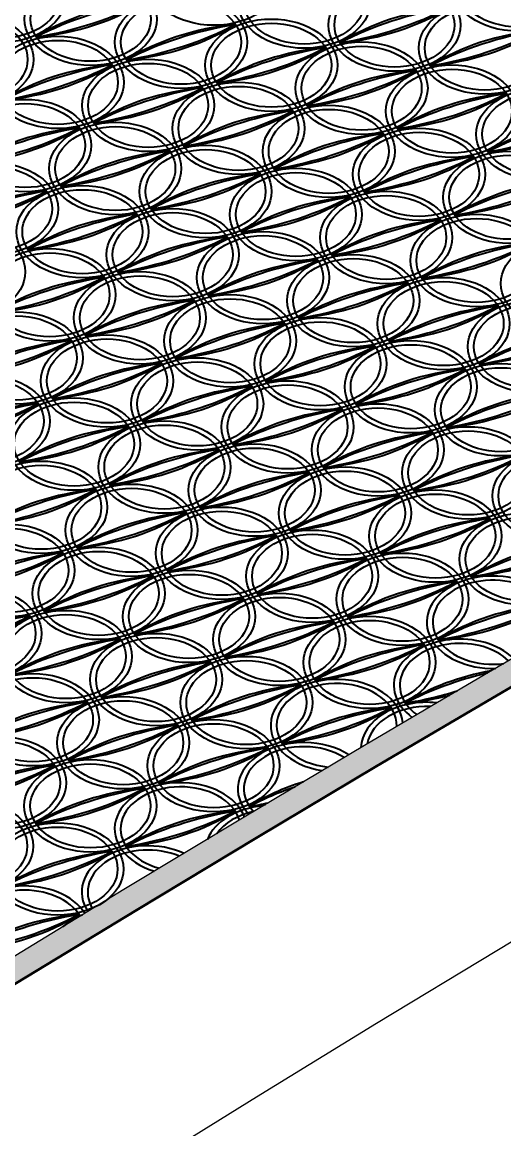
# Model space of a CAD drawing. Header units: millimetres. Extents: x 4628 to 974470, y 12613 to 383573.
# Drawn here: x 484638 to 488648, y 322150 to 331372 of the extents above; entities that cross this region are included whole.
import ezdxf

# ---------------------------------------------------------------- set-up
doc = ezdxf.new("R2010")
doc.units = ezdxf.units.MM
doc.linetypes.add('CENTER', pattern=[2, 1.25, -0.25, 0.25, -0.25])
for name, color, linetype, lineweight in [('标注', 3, 'Continuous', 18), ('桥 中心线', 5, 'CENTER', 15), ('桥 构造粗实', 1, 'Continuous', 30)]:
    doc.layers.add(name, color=color, linetype=linetype, lineweight=lineweight)
doc.styles.add('仿宋字', font='', dxfattribs={"width": 0.7})
doc.styles.get('仿宋字').set_extended_font_data('仿宋_GB2312')
doc.dimstyles.new('750', dxfattribs={"dimscale": 0, "dimtxt": 2.5, "dimasz": 1, "dimexe": 1, "dimexo": 1, "dimgap": 0, "dimtad": 0, "dimdec": 0, "dimlfac": 0.1, "dimrnd": 0.1, "dimzin": 12, "dimdsep": 46, "dimtxsty": '仿宋字', "dimblk": 'OBLIQUE', "dimcen": -1, "dimclrd": 256, "dimclre": 256, "dimclrt": 256, "dimadec": 4, "dimazin": 0, "dimtp": 2, "dimtm": 3, "dimtfac": 0.5, "dimtdec": 0, "dimtmove": 2, "dimatfit": 3, "dimldrblk": 'OBLIQUE', "dimfxl": 3, "dimfxlon": 1, "dimtvp": 0.7, "dimtolj": 1, "dimtzin": 12, "dimarcsym": 0})

# ---------------------------------------------------------------- blocks, each defined once
blk = doc.blocks.new('332323')
at = {"color": 8}
for centre, major_axis, start_param, end_param in [((5294.1, 10644.7), (-550, 0), 3.141593, 9.424778), ((7823, 10596.3), (-550, 0), 3.141593, 9.424778), ((3517, 10501.5), (-550, 0), 3.141593, 9.424778), ((7823, 10596.3), (-500, 0), 3.141593, 9.424778), ((4268.7, 10310), (-550, 0), 3.141593, 9.424778), ((4268.7, 10310), (-500, 0), 3.141593, 9.424778), ((4953.9, 9281.4), (1696.6, 0), 1.707987, 2.30627), ((5306.2, 8752.6), (-2505.2, 0), -1.335396, -0.933532), ((3583.5, 11338.6), (1696.6, 0), -1.433605, -0.835323), ((3231.3, 11867.4), (-2505.2, 0), 1.806196, 2.208061), ((7549.4, 10070.1), (-550, 0), 3.141593, 9.424778), ((3243.3, 9975.3), (-550, 0), 3.141593, 9.424778), ((7482.8, 9233.1), (-1696.6, 0), -1.433605, -0.835323), ((7835, 8704.3), (2505.2, 0), 1.806196, 2.208061), ((6112.4, 11290.2), (-1696.6, 0), 1.707987, 2.30627), ((5760.1, 11819), (-2505.2, 0), 1.806196, 2.208061), ((7549.4, 10070.1), (-500, 0), 3.141593, 9.424778), ((3243.3, 9975.3), (-500, 0), 3.141593, 9.424778), ((5705.7, 9089.9), (1696.6, 0), 1.707987, 2.30627), ((6057.9, 8561.1), (2505.2, 0), 1.806196, 2.208061), ((4335.3, 11147.1), (-1696.6, 0), 1.707987, 2.30627), ((3983, 11675.9), (2505.2, 0), -1.335396, -0.933532), ((5772.2, 9927), (-550, 0), 3.141593, 9.424778), ((5772.2, 9927), (-500, 0), 3.141593, 9.424778), ((3995.1, 9783.8), (-550, 0), 3.141593, 9.424778), ((8234.5, 9041.5), (1696.6, 0), 1.707987, 2.30627), ((8586.8, 8512.7), (2505.2, 0), 1.806196, 2.208061), ((6864.2, 11098.7), (-1696.6, 0), 1.707987, 2.30627), ((6511.9, 11627.5), (-2505.2, 0), 1.806196, 2.208061), ((3995.1, 9783.8), (-500, 0), 3.141593, 9.424778), ((6457.4, 8898.4), (1696.6, 0), 1.707987, 2.30627), ((6809.7, 8369.6), (-2505.2, 0), -1.335396, -0.933532), ((5087, 10955.5), (-1696.6, 0), 1.707987, 2.30627), ((4734.8, 11484.3), (2505.2, 0), -1.335396, -0.933532), ((4680.3, 8755.2), (1696.6, 0), 1.707987, 2.30627), ((5032.6, 8226.4), (-2505.2, 0), -1.335396, -0.933532), ((3309.9, 10812.4), (1696.6, 0), -1.433605, -0.835323), ((2957.6, 11341.2), (2505.2, 0), -1.335396, -0.933532), ((7209.2, 8706.9), (1696.6, 0), 1.707987, 2.30627), ((7561.4, 8178), (-2505.2, 0), -1.335396, -0.933532), ((5838.8, 10764), (1696.6, 0), -1.433605, -0.835323), ((5486.5, 11292.8), (-2505.2, 0), 1.806196, 2.208061), ((5432, 8563.7), (-1696.6, 0), -1.433605, -0.835323), ((5784.3, 8034.9), (-2505.2, 0), -1.335396, -0.933532), ((4061.7, 10620.8), (1696.6, 0), -1.433605, -0.835323), ((3709.4, 11149.6), (-2505.2, 0), 1.806196, 2.208061), ((7960.9, 8515.3), (-1696.6, 0), -1.433605, -0.835323), ((8313.2, 7986.5), (2505.2, 0), 1.806196, 2.208061), ((6590.5, 10572.5), (1696.6, 0), -1.433605, -0.835323), ((6238.3, 11101.3), (-2505.2, 0), 1.806196, 2.208061), ((3721.5, 9257.6), (-550, 0), 3.141593, 9.424778), ((3721.5, 9257.6), (-500, 0), 3.141593, 9.424778), ((6250.4, 9209.2), (-550, 0), 3.141593, 9.424778), ((6183.8, 8372.2), (1696.6, 0), 1.707987, 2.30627), ((6536.1, 7843.4), (2505.2, 0), 1.806196, 2.208061), ((4813.4, 10429.3), (-1696.6, 0), 1.707987, 2.30627), ((4461.2, 10958.1), (2505.2, 0), -1.335396, -0.933532), ((6250.4, 9209.2), (-500, 0), 3.141593, 9.424778), ((8712.7, 8323.8), (1696.6, 0), 1.707987, 2.30627), ((9064.9, 7795), (-2505.2, 0), -1.335396, -0.933532), ((7342.3, 10380.9), (-1696.6, 0), 1.707987, 2.30627), ((6990, 10909.7), (-2505.2, 0), 1.806196, 2.208061), ((4473.2, 9066), (-550, 0), 3.141593, 9.424778), ((4473.2, 9066), (-500, 0), 3.141593, 9.424778), ((4406.7, 8229), (1696.6, 0), 1.707987, 2.30627), ((4758.9, 7700.2), (2505.2, 0), 1.806196, 2.208061), ((3036.3, 10286.1), (-1696.6, 0), 1.707987, 2.30627), ((2684, 10814.9), (2505.2, 0), -1.335396, -0.933532), ((6935.6, 8180.6), (1696.6, 0), 1.707987, 2.30627), ((7287.8, 7651.8), (-2505.2, 0), -1.335396, -0.933532), ((5565.2, 10237.8), (-1696.6, 0), 1.707987, 2.30627), ((5212.9, 10766.6), (2505.2, 0), -1.335396, -0.933532), ((5225, 8874.5), (-550, 0), 3.141593, 9.424778), ((5225, 8874.5), (-500, 0), 3.141593, 9.424778), ((5158.4, 8037.5), (1696.6, 0), 1.707987, 2.30627), ((5510.7, 7508.7), (-2505.2, 0), -1.335396, -0.933532), ((3788.1, 10094.6), (-1696.6, 0), 1.707987, 2.30627), ((3435.8, 10623.4), (2505.2, 0), -1.335396, -0.933532), ((7687.3, 7989.1), (1696.6, 0), 1.707987, 2.30627), ((8039.6, 7460.3), (-2505.2, 0), -1.335396, -0.933532), ((6316.9, 10046.2), (-1696.6, 0), 1.707987, 2.30627), ((5964.7, 10575), (-2505.2, 0), 1.806196, 2.208061), ((5910.2, 7845.9), (-1696.6, 0), -1.433605, -0.835323), ((6262.4, 7317.1), (-2505.2, 0), -1.335396, -0.933532), ((4539.8, 9903.1), (1696.6, 0), -1.433605, -0.835323), ((4187.5, 10431.9), (-2505.2, 0), 1.806196, 2.208061), ((8439.1, 7797.6), (-1696.6, 0), -1.433605, -0.835323), ((8791.3, 7268.8), (2505.2, 0), 1.806196, 2.208061), ((7068.7, 9854.7), (-1696.6, 0), 1.707987, 2.30627), ((6716.4, 10383.5), (-2505.2, 0), 1.806196, 2.208061), ((4133.1, 7702.8), (-1696.6, 0), -1.433605, -0.835323), ((4485.3, 7174), (-2505.2, 0), -1.335396, -0.933532), ((2762.7, 9759.9), (-1696.6, 0), 1.707987, 2.30627), ((2410.4, 10288.7), (-2505.2, 0), 1.806196, 2.208061), ((4199.6, 8539.8), (-550, 0), 3.141593, 9.424778), ((4199.6, 8539.8), (-500, 0), 3.141593, 9.424778), ((6728.5, 8491.4), (-550, 0), 3.141593, 9.424778), ((6661.9, 7654.4), (-1696.6, 0), -1.433605, -0.835323), ((7014.2, 7125.6), (-2505.2, 0), -1.335396, -0.933532), ((5291.6, 9711.5), (-1696.6, 0), 1.707987, 2.30627), ((4939.3, 10240.3), (2505.2, 0), -1.335396, -0.933532), ((6728.5, 8491.4), (-500, 0), 3.141593, 9.424778), ((4884.8, 7511.2), (1696.6, 0), 1.707987, 2.30627), ((5237.1, 6982.4), (2505.2, 0), 1.806196, 2.208061), ((3514.4, 9568.4), (-1696.6, 0), 1.707987, 2.30627), ((3162.2, 10097.2), (2505.2, 0), -1.335396, -0.933532), ((4951.4, 8348.3), (-550, 0), 3.141593, 9.424778), ((4951.4, 8348.3), (-500, 0), 3.141593, 9.424778), ((3174.3, 8205.1), (-550, 0), 3.141593, 9.424778), ((7413.7, 7462.9), (1696.6, 0), 1.707987, 2.30627), ((7766, 6934.1), (-2505.2, 0), -1.335396, -0.933532), ((6043.3, 9520), (-1696.6, 0), 1.707987, 2.30627), ((5691.1, 10048.8), (2505.2, 0), -1.335396, -0.933532), ((5636.6, 7319.7), (1696.6, 0), 1.707987, 2.30627), ((5988.8, 6790.9), (-2505.2, 0), -1.335396, -0.933532), ((4266.2, 9376.8), (-1696.6, 0), 1.707987, 2.30627), ((3913.9, 9905.6), (2505.2, 0), -1.335396, -0.933532), ((5703.1, 8156.7), (-550, 0), 3.141593, 9.424778), ((8165.4, 7271.3), (1696.6, 0), 1.707987, 2.30627), ((8517.7, 6742.5), (-2505.2, 0), -1.335396, -0.933532), ((6795.1, 9328.5), (1696.6, 0), -1.433605, -0.835323), ((6442.8, 9857.3), (-2505.2, 0), 1.806196, 2.208061), ((6388.3, 7128.2), (1696.6, 0), 1.707987, 2.30627), ((6740.6, 6599.4), (-2505.2, 0), -1.335396, -0.933532), ((5017.9, 9185.3), (1696.6, 0), -1.433605, -0.835323), ((4665.7, 9714.1), (-2505.2, 0), 1.806196, 2.208061), ((6454.9, 7965.2), (-550, 0), 3.141593, 9.424778), ((4611.2, 6985), (-1696.6, 0), -1.433605, -0.835323), ((4963.5, 6456.2), (-2505.2, 0), -1.335396, -0.933532), ((3240.8, 9042.1), (-1696.6, 0), 1.707987, 2.30627), ((2888.6, 9571), (-2505.2, 0), 1.806196, 2.208061), ((4677.8, 7822), (-550, 0), 3.141593, 9.424778), ((4677.8, 7822), (-500, 0), 3.141593, 9.424778), ((7206.6, 7773.7), (-550, 0), 3.141593, 9.424778), ((7206.6, 7773.7), (-500, 0), 3.141593, 9.424778), ((7140.1, 6936.6), (1696.6, 0), 1.707987, 2.30627), ((7492.3, 6407.8), (2505.2, 0), 1.806196, 2.208061), ((5769.7, 8993.8), (-1696.6, 0), 1.707987, 2.30627), ((5417.4, 9522.6), (2505.2, 0), -1.335396, -0.933532), ((5363, 6793.5), (1696.6, 0), 1.707987, 2.30627), ((5715.2, 6264.7), (2505.2, 0), 1.806196, 2.208061), ((3992.6, 8850.6), (-1696.6, 0), 1.707987, 2.30627), ((3640.3, 9379.4), (2505.2, 0), -1.335396, -0.933532), ((5429.5, 7630.5), (-550, 0), 3.141593, 9.424778), ((5429.5, 7630.5), (-500, 0), 3.141593, 9.424778), ((3652.4, 7487.3), (-550, 0), 3.141593, 9.424778), ((7891.8, 6745.1), (1696.6, 0), 1.707987, 2.30627), ((8244.1, 6216.3), (-2505.2, 0), -1.335396, -0.933532), ((6521.5, 8802.3), (-1696.6, 0), 1.707987, 2.30627), ((6169.2, 9331.1), (2505.2, 0), -1.335396, -0.933532), ((3652.4, 7487.3), (-500, 0), 3.141593, 9.424778), ((6114.7, 6601.9), (1696.6, 0), 1.707987, 2.30627), ((6467, 6073.1), (-2505.2, 0), -1.335396, -0.933532), ((4744.3, 8659.1), (1696.6, 0), -1.433605, -0.835323), ((4392.1, 9187.9), (2505.2, 0), -1.335396, -0.933532), ((8643.6, 6553.6), (1696.6, 0), 1.707987, 2.30627), ((8995.8, 6024.8), (-2505.2, 0), -1.335396, -0.933532), ((7273.2, 8610.7), (1696.6, 0), -1.433605, -0.835323), ((6920.9, 9139.5), (-2505.2, 0), 1.806196, 2.208061), ((4337.6, 6458.8), (1696.6, 0), 1.707987, 2.30627), ((4689.8, 5930), (-2505.2, 0), -1.335396, -0.933532), ((2967.2, 8515.9), (1696.6, 0), -1.433605, -0.835323), ((2614.9, 9044.7), (-2505.2, 0), 1.806196, 2.208061), ((6866.5, 6410.4), (-1696.6, 0), -1.433605, -0.835323), ((7218.7, 5881.6), (-2505.2, 0), -1.335396, -0.933532), ((5496.1, 8467.6), (1696.6, 0), -1.433605, -0.835323), ((5143.8, 8996.4), (-2505.2, 0), 1.806196, 2.208061), ((5155.9, 7104.3), (-550, 0), 3.141593, 9.424778), ((5089.3, 6267.2), (-1696.6, 0), -1.433605, -0.835323), ((5441.6, 5738.4), (2505.2, 0), 1.806196, 2.208061), ((3719, 8324.4), (-1696.6, 0), 1.707987, 2.30627), ((3366.7, 8853.2), (-2505.2, 0), 1.806196, 2.208061), ((5155.9, 7104.3), (-500, 0), 3.141593, 9.424778), ((7618.2, 6218.9), (1696.6, 0), 1.707987, 2.30627), ((7970.5, 5690.1), (2505.2, 0), 1.806196, 2.208061), ((6247.8, 8276), (-1696.6, 0), 1.707987, 2.30627), ((5895.6, 8804.8), (2505.2, 0), -1.335396, -0.933532), ((7684.8, 7055.9), (-550, 0), 3.141593, 9.424778), ((7684.8, 7055.9), (-500, 0), 3.141593, 9.424778), ((3378.8, 6961.1), (-550, 0), 3.141593, 9.424778), ((3378.8, 6961.1), (-500, 0), 3.141593, 9.424778), ((5907.7, 6912.8), (-550, 0), 3.141593, 9.424778), ((5841.1, 6075.7), (1696.6, 0), 1.707987, 2.30627), ((6193.4, 5546.9), (2505.2, 0), 1.806196, 2.208061), ((4470.7, 8132.9), (-1696.6, 0), 1.707987, 2.30627), ((4118.4, 8661.7), (2505.2, 0), -1.335396, -0.933532), ((5907.7, 6912.8), (-500, 0), 3.141593, 9.424778), ((8370, 6027.3), (1696.6, 0), 1.707987, 2.30627), ((8722.2, 5498.5), (-2505.2, 0), -1.335396, -0.933532), ((6999.6, 8084.5), (-1696.6, 0), 1.707987, 2.30627), ((6647.3, 8613.3), (2505.2, 0), -1.335396, -0.933532), ((4064, 5932.5), (1696.6, 0), 1.707987, 2.30627), ((4416.2, 5403.7), (-2505.2, 0), -1.335396, -0.933532), ((2693.6, 7989.7), (-1696.6, 0), 1.707987, 2.30627), ((2341.3, 8518.5), (2505.2, 0), -1.335396, -0.933532), ((4130.5, 6769.6), (-550, 0), 3.141593, 9.424778), ((4130.5, 6769.6), (-500, 0), 3.141593, 9.424778), ((6659.4, 6721.2), (-550, 0), 3.141593, 9.424778), ((6592.8, 5884.2), (1696.6, 0), 1.707987, 2.30627), ((6945.1, 5355.4), (-2505.2, 0), -1.335396, -0.933532), ((5222.5, 7941.3), (-1696.6, 0), 1.707987, 2.30627), ((4870.2, 8470.1), (2505.2, 0), -1.335396, -0.933532), ((6659.4, 6721.2), (-500, 0), 3.141593, 9.424778), ((4815.7, 5741), (1696.6, 0), 1.707987, 2.30627), ((5168, 5212.2), (-2505.2, 0), -1.335396, -0.933532), ((3445.3, 7798.2), (-1696.6, 0), 1.707987, 2.30627), ((3093.1, 8327), (-2505.2, 0), 1.806196, 2.208061), ((7344.6, 5692.6), (1696.6, 0), 1.707987, 2.30627), ((7696.9, 5163.8), (-2505.2, 0), -1.335396, -0.933532), ((5974.2, 7749.8), (1696.6, 0), -1.433605, -0.835323), ((5622, 8278.6), (-2505.2, 0), 1.806196, 2.208061), ((5634, 6386.5), (-550, 0), 3.141593, 9.424778), ((5634, 6386.5), (-500, 0), 3.141593, 9.424778), ((5567.5, 5549.5), (-1696.6, 0), -1.433605, -0.835323), ((5919.7, 5020.7), (-2505.2, 0), -1.335396, -0.933532), ((4197.1, 7606.6), (-1696.6, 0), 1.707987, 2.30627), ((3844.8, 8135.4), (-2505.2, 0), 1.806196, 2.208061), ((8096.4, 5501.1), (1696.6, 0), 1.707987, 2.30627), ((8448.6, 4972.3), (-2505.2, 0), -1.335396, -0.933532), ((6726, 7558.3), (-1696.6, 0), 1.707987, 2.30627), ((6373.7, 8087.1), (2505.2, 0), -1.335396, -0.933532), ((8162.9, 6338.2), (-550, 0), 3.141593, 9.424778), ((8162.9, 6338.2), (-500, 0), 3.141593, 9.424778), ((6385.8, 6195), (-550, 0), 3.141593, 9.424778), ((6319.2, 5358), (1696.6, 0), 1.707987, 2.30627), ((6671.5, 4829.1), (2505.2, 0), 1.806196, 2.208061), ((4948.9, 7415.1), (-1696.6, 0), 1.707987, 2.30627), ((4596.6, 7943.9), (2505.2, 0), -1.335396, -0.933532), ((6385.8, 6195), (-500, 0), 3.141593, 9.424778), ((4542.1, 5214.8), (1696.6, 0), 1.707987, 2.30627), ((4894.4, 4686), (-2505.2, 0), -1.335396, -0.933532), ((3171.7, 7271.9), (-1696.6, 0), 1.707987, 2.30627), ((2819.5, 7800.7), (2505.2, 0), -1.335396, -0.933532), ((4608.7, 6051.8), (-550, 0), 3.141593, 9.424778), ((4608.7, 6051.8), (-500, 0), 3.141593, 9.424778), ((7137.5, 6003.5), (-550, 0), 3.141593, 9.424778), ((7071, 5166.4), (1696.6, 0), 1.707987, 2.30627), ((7423.2, 4637.6), (-2505.2, 0), -1.335396, -0.933532), ((5700.6, 7223.6), (-1696.6, 0), 1.707987, 2.30627), ((5348.3, 7752.4), (2505.2, 0), -1.335396, -0.933532), ((5293.9, 5023.3), (1696.6, 0), 1.707987, 2.30627), ((5646.1, 4494.5), (-2505.2, 0), -1.335396, -0.933532), ((3923.5, 7080.4), (1696.6, 0), -1.433605, -0.835323), ((3571.2, 7609.2), (-2505.2, 0), 1.806196, 2.208061), ((7889.3, 5811.9), (-550, 0), 3.141593, 9.424778), ((7822.7, 4974.9), (1696.6, 0), 1.707987, 2.30627), ((8175, 4446.1), (-2505.2, 0), -1.335396, -0.933532), ((6452.4, 7032), (1696.6, 0), -1.433605, -0.835323), ((6100.1, 7560.8), (-2505.2, 0), 1.806196, 2.208061), ((6045.6, 4831.7), (-1696.6, 0), -1.433605, -0.835323), ((6397.9, 4302.9), (-2505.2, 0), -1.335396, -0.933532), ((4675.2, 6888.9), (-1696.6, 0), 1.707987, 2.30627), ((4323, 7417.7), (-2505.2, 0), 1.806196, 2.208061), ((6112.2, 5668.8), (-550, 0), 3.141593, 9.424778), ((6112.2, 5668.8), (-500, 0), 3.141593, 9.424778), ((8574.5, 4783.4), (1696.6, 0), 1.707987, 2.30627), ((8926.8, 4254.6), (2505.2, 0), 1.806196, 2.208061), ((7204.1, 6840.5), (-1696.6, 0), 1.707987, 2.30627), ((6851.8, 7369.3), (2505.2, 0), -1.335396, -0.933532), ((4268.5, 4688.6), (1696.6, 0), 1.707987, 2.30627), ((4620.8, 4159.8), (-2505.2, 0), -1.335396, -0.933532), ((2898.1, 6745.7), (-1696.6, 0), 1.707987, 2.30627), ((2545.8, 7274.5), (-2505.2, 0), 1.806196, 2.208061), ((6797.4, 4640.2), (1696.6, 0), 1.707987, 2.30627), ((7149.6, 4111.4), (2505.2, 0), 1.806196, 2.208061), ((5427, 6697.3), (-1696.6, 0), 1.707987, 2.30627), ((5074.7, 7226.1), (2505.2, 0), -1.335396, -0.933532), ((6863.9, 5477.2), (-550, 0), 3.141593, 9.424778), ((6863.9, 5477.2), (-500, 0), 3.141593, 9.424778), ((5086.8, 5334.1), (-550, 0), 3.141593, 9.424778), ((5020.2, 4497), (1696.6, 0), 1.707987, 2.30627), ((5372.5, 3968.2), (-2505.2, 0), -1.335396, -0.933532), ((3649.9, 6554.2), (-1696.6, 0), 1.707987, 2.30627), ((3297.6, 7083), (2505.2, 0), -1.335396, -0.933532), ((5086.8, 5334.1), (-500, 0), 3.141593, 9.424778), ((7615.7, 5285.7), (550, 0), 6.063308, 11.035167), ((7615.7, 5285.7), (500, 0), 5.919355, 11.17912), ((7549.1, 4448.7), (1696.6, 0), 1.707987, 2.30627), ((7901.4, 3919.9), (-2505.2, 0), -1.335396, -0.933532), ((6178.7, 6505.8), (1696.6, 0), -1.433605, -0.835323), ((5826.5, 7034.6), (2505.2, 0), -1.335396, -0.933532), ((5772, 4305.5), (1696.6, 0), 1.707987, 2.30627), ((6124.3, 3776.7), (-2505.2, 0), -1.335396, -0.933532), ((4401.6, 6362.6), (1696.6, 0), -1.433605, -0.835323), ((4049.4, 6891.4), (-2505.2, 0), 1.806196, 2.208061), ((4061.4, 4999.4), (-550, 0), 3.141593, 9.424778), ((4061.4, 4999.4), (-500, 0), 3.141593, 9.424778), ((8300.9, 4257.1), (-1696.6, 0), -1.433605, -0.835323), ((8653.1, 3728.3), (-2505.2, 0), -1.335396, -0.933532), ((6930.5, 6314.3), (1696.6, 0), -1.433605, -0.835323), ((6578.2, 6843.1), (-2505.2, 0), 1.806196, 2.208061), ((3994.9, 4162.3), (-1696.6, 0), -1.433605, -0.835323), ((4347.1, 3633.5), (-2505.2, 0), -1.335396, -0.933532), ((2624.5, 6219.5), (1696.6, 0), -1.433605, -0.835323), ((2272.2, 6748.3), (-2505.2, 0), 1.806196, 2.208061), ((6523.7, 4114), (-1696.6, 0), -1.433605, -0.835323), ((6876, 3585.2), (2505.2, 0), 1.806196, 2.208061), ((5153.4, 6171.1), (-1696.6, 0), 1.707987, 2.30627), ((4801.1, 6699.9), (-2505.2, 0), 1.806196, 2.208061), ((6590.3, 4951), (-550, 0), 3.141593, 9.424778), ((6590.3, 4951), (-500, 0), 3.141593, 9.424778), ((4813.2, 4807.8), (-550, 0), 3.141593, 9.424778), ((4746.6, 3970.8), (1696.6, 0), 1.707987, 2.30627), ((5098.9, 3442), (-2505.2, 0), -1.335396, -0.933532), ((3376.2, 6027.9), (-1696.6, 0), 1.707987, 2.30627), ((3024, 6556.8), (2505.2, 0), -1.335396, -0.933532), ((4813.2, 4807.8), (-500, 0), 3.141593, 9.424778), ((7275.5, 3922.4), (1696.6, 0), 1.707987, 2.30627), ((7627.8, 3393.6), (2505.2, 0), 1.806196, 2.208061), ((5905.1, 5979.6), (-1696.6, 0), 1.707987, 2.30627), ((5552.9, 6508.4), (2505.2, 0), -1.335396, -0.933532), ((7342.1, 4759.5), (-550, 0), 3.775058, 7.047833), ((7342.1, 4759.5), (-500, 0), 3.768869, 7.054253), ((5564.9, 4616.3), (-550, 0), 3.141593, 9.424778), ((5498.4, 3779.3), (1696.6, 0), 1.707987, 2.30627), ((5850.6, 3250.5), (-2505.2, 0), -1.335396, -0.933532), ((4128, 5836.4), (-1696.6, 0), 1.707987, 2.30627), ((3775.7, 6365.2), (2505.2, 0), -1.335396, -0.933532), ((5564.9, 4616.3), (-500, 0), 3.141593, 9.424778), ((6316.7, 4424.8), (550, 0), 0.055475, 4.492719), ((8027.3, 3730.9), (1696.6, 0), 1.823633, 2.30627), ((8379.5, 3202.1), (-2505.2, 0), -1.241835, -0.933532), ((6250.1, 3587.7), (1696.6, 0), 1.707987, 2.30627), ((6602.4, 3058.9), (-2505.2, 0), -1.335396, -0.933532), ((4879.8, 5644.9), (1696.6, 0), -1.433605, -0.835323), ((4527.5, 6173.7), (-2505.2, 0), 1.806196, 2.208061), ((6316.7, 4424.8), (500, 0), 6.261072, 10.853536), ((6304.6, 6316.9), (2505.2, 0), -1.335396, -1.154259), ((4473, 3444.6), (-1696.6, 0), -1.433605, -0.835323), ((4825.3, 2915.8), (-2505.2, 0), -1.335396, -0.933532), ((3102.6, 5501.7), (1696.6, 0), -1.433605, -0.835323), ((2750.4, 6030.5), (-2505.2, 0), 1.806196, 2.208061), ((7068.5, 4233.2), (-550, 0), 4.563188, 6.263161), ((6656.9, 5788.1), (-1696.6, 0), 1.707987, 1.932661), ((7001.9, 3396.2), (-1696.6, 0), -1.433605, -0.835323), ((7354.2, 2867.4), (-2505.2, 0), -1.335396, -0.933532), ((5631.5, 5453.4), (-1696.6, 0), 1.707987, 2.30627), ((5279.2, 5982.2), (-2505.2, 0), 1.806196, 2.208061), ((7068.5, 4233.2), (-500, 0), 4.654903, 6.170977), ((5224.8, 3253), (1696.6, 0), 1.707987, 2.30627), ((5577, 2724.2), (-2505.2, 0), -1.335396, -0.933532), ((3854.4, 5310.2), (-1696.6, 0), 1.707987, 2.30627), ((3502.1, 5839), (-2505.2, 0), 1.806196, 2.208061), ((3514.2, 3946.9), (-550, 0), 3.141593, 9.424778), ((3514.2, 3946.9), (-500, 0), 3.141593, 9.424778), ((6043.1, 3898.6), (-550, 0), 3.963787, 6.872588), ((6043.1, 3898.6), (-500, 0), 3.975488, 6.860887), ((5976.5, 3061.5), (1696.6, 0), 1.707987, 2.30627), ((6328.8, 2532.7), (-2505.2, 0), -1.335396, -0.933532), ((4606.1, 5118.7), (-1696.6, 0), 1.707987, 2.30627), ((4253.9, 5647.5), (2505.2, 0), -1.335396, -0.933532), ((4199.4, 2918.3), (1696.6, 0), 1.707987, 2.30627), ((4551.7, 2389.5), (-2505.2, 0), -1.335396, -0.933532), ((2829, 4975.5), (-1696.6, 0), 1.707987, 2.30627), ((2476.8, 5504.3), (-2505.2, 0), 1.806196, 2.208061), ((4951.1, 2726.8), (-1696.6, 0), -1.433605, -0.835323), ((5303.4, 2198), (-2505.2, 0), -1.335396, -0.933532), ((3580.8, 4784), (-1696.6, 0), 1.707987, 2.30627), ((3228.5, 5312.8), (2505.2, 0), -1.335396, -0.933532), ((5017.7, 3563.9), (-550, 0), 3.401253, 7.445478), ((5017.7, 3563.9), (-500, 0), 3.352231, 7.494546), ((6728.3, 2870), (-1696.6, 0), -1.153214, -0.835323), ((7080.5, 2341.2), (-2505.2, 0), -1.110497, -0.933532), ((3240.6, 3420.7), (-550, 0), 3.141593, 9.424778), ((5702.9, 2535.3), (1696.6, 0), 1.707987, 2.30627), ((6055.2, 2006.5), (-2505.2, 0), -1.335396, -0.933532), ((4332.5, 4592.4), (-1696.6, 0), 1.707987, 2.30627), ((3980.3, 5121.2), (2505.2, 0), -1.335396, -0.933532), ((5769.5, 3372.3), (550, 0), 1.691622, 2.868449), ((5769.5, 3372.3), (500, 0), 1.866542, 2.694405), ((5005.6, 5455.9), (-2505.2, 0), 1.806196, 1.871396), ((5357.9, 4927.1), (1696.6, 0), -1.433605, -1.3526), ((3992.3, 3229.2), (-550, 0), 3.141593, 9.424778), ((3992.3, 3229.2), (-500, 0), 3.141593, 9.424778), ((4744.1, 3037.6), (550, 0), 0.989459, 3.578001), ((4744.1, 3037.6), (500, 0), 1.018169, 3.549149), ((4677.5, 2200.6), (1696.6, 0), 1.707987, 2.30627), ((5029.8, 1671.8), (-2505.2, 0), -1.335396, -0.933532), ((3307.2, 4257.7), (1696.6, 0), -1.433605, -0.835323), ((2954.9, 4786.5), (-2505.2, 0), 1.806196, 2.208061), ((3718.7, 2702.9), (-550, 0), 3.561419, 7.297171), ((3718.7, 2702.9), (500, 0), 0.389146, 4.185859), ((4403.9, 1674.4), (1696.6, 0), 1.707987, 2.30627), ((4756.2, 1145.6), (-2505.2, 0), -1.335396, -0.933532), ((3033.5, 3731.5), (-1696.6, 0), 1.707987, 2.30627), ((2681.3, 4260.3), (2505.2, 0), -1.335396, -0.933532), ((4470.5, 2511.4), (-550, 0), 5.231069, 5.626017)]:
    blk.add_ellipse(centre, major_axis=major_axis, ratio=0.7, start_param=start_param, end_param=end_param, dxfattribs=at)
for centre, major_axis in [((3517, 10501.5), (500, 0)), ((6045.8, 10453.2), (550, 0)), ((6045.8, 10453.2), (500, 0)), ((6797.6, 10261.7), (550, 0)), ((6797.6, 10261.7), (500, 0)), ((5020.5, 10118.5), (550, 0)), ((5020.5, 10118.5), (500, 0)), ((6524, 9735.4), (550, 0)), ((6524, 9735.4), (500, 0)), ((4746.9, 9592.3), (550, 0)), ((4746.9, 9592.3), (500, 0)), ((7275.7, 9543.9), (550, 0)), ((7275.7, 9543.9), (500, 0)), ((5498.6, 9400.7), (550, 0)), ((5498.6, 9400.7), (500, 0)), ((8027.5, 9352.4), (550, 0)), ((8027.5, 9352.4), (500, 0)), ((7002.1, 9017.7), (550, 0)), ((7002.1, 9017.7), (500, 0)), ((7753.9, 8826.1), (550, 0)), ((7753.9, 8826.1), (500, 0)), ((3447.9, 8731.3), (550, 0)), ((3447.9, 8731.3), (500, 0)), ((5976.7, 8683), (550, 0)), ((5976.7, 8683), (500, 0)), ((7480.3, 8299.9), (550, 0)), ((7480.3, 8299.9), (500, 0)), ((5703.1, 8156.7), (500, 0)), ((8232, 8108.4), (550, 0)), ((3926, 8013.6), (550, 0)), ((3926, 8013.6), (500, 0)), ((6454.9, 7965.2), (500, 0)), ((7958.4, 7582.1), (550, 0)), ((7958.4, 7582.1), (500, 0)), ((6181.3, 7439), (550, 0)), ((6181.3, 7439), (500, 0)), ((4404.1, 7295.8), (550, 0)), ((4404.1, 7295.8), (500, 0)), ((6933, 7247.5), (550, 0)), ((6933, 7247.5), (500, 0)), ((4882.3, 6578.1), (550, 0)), ((4882.3, 6578.1), (500, 0)), ((7411.2, 6529.7), (550, 0)), ((7411.2, 6529.7), (500, 0)), ((3856.9, 6243.4), (550, 0)), ((3856.9, 6243.4), (500, 0)), ((7137.5, 6003.5), (500, 0)), ((5360.4, 5860.3), (550, 0)), ((5360.4, 5860.3), (500, 0)), ((7889.3, 5811.9), (500, 0)), ((3583.3, 5717.1), (550, 0)), ((3583.3, 5717.1), (500, 0)), ((4335.1, 5525.6), (550, 0)), ((4335.1, 5525.6), (500, 0)), ((3309.7, 5190.9), (550, 0)), ((3309.7, 5190.9), (500, 0)), ((5838.6, 5142.5), (550, 0)), ((5838.6, 5142.5), (500, 0)), ((3787.8, 4473.1), (550, 0)), ((3787.8, 4473.1), (500, 0)), ((4539.6, 4281.6), (550, 0)), ((4539.6, 4281.6), (500, 0)), ((5291.3, 4090.1), (550, 0)), ((5291.3, 4090.1), (500, 0)), ((4266, 3755.4), (550, 0)), ((4266, 3755.4), (500, 0)), ((3240.6, 3420.7), (500, 0))]:
    blk.add_ellipse(centre, major_axis=major_axis, ratio=0.7, dxfattribs=at)
blk = doc.blocks.new('_Oblique')
at = {"color": 0, "linetype": 'ByBlock', "lineweight": -2}
blk.add_line((-0.5, -0.5), (0.5, 0.5), dxfattribs=at)
blk = doc.blocks.new('*D112')
at = {"layer": 'Defpoints', "color": 0}
for p in [(501588.7, 354868.6), (501588.7, 321394.7), (482588.7, 312443.9)]:
    blk.add_point(p, dxfattribs=at)
at = {"layer": '标注', "lineweight": -2}
for p, q in [((482588.7, 352868.6), (482588.7, 355868.6)), ((501588.7, 352868.6), (501588.7, 355868.6)), ((482588.7, 354868.6), (501588.7, 354868.6))]:
    blk.add_line(p, q, dxfattribs=at)
at = {"layer": '标注', "lineweight": -2, "xscale": 1000.0000020837, "yscale": 1000.0000020837, "zscale": 1000.0000020837, "rotation": 180}
blk.add_blockref('_Oblique', (482588.7, 354868.6), dxfattribs=at)
at = {"layer": '标注', "lineweight": -2, "xscale": 1000.0000020837, "yscale": 1000.0000020837, "zscale": 1000.0000020837}
blk.add_blockref('_Oblique', (501588.7, 354868.6), dxfattribs=at)
at = {"layer": '标注', "insert": (492088.7, 356618.6), "char_height": 2500, "attachment_point": 5, "style": '仿宋字'}
blk.add_mtext('\\A1;1900', dxfattribs=at)

msp = doc.modelspace()

# ---------------------------------------------------------------- hatches: boundary and pattern name
h = msp.add_hatch(color=8)
h.paths.add_polyline_path([(465800, 324759.2), (466798.6, 325222.9), (467797.1, 325682.5), (468795.6, 326138.2), (469794.1, 326589.9), (470792.5, 327037.6), (471791, 327481.3), (472789.5, 327921.1), (473788, 328356.8), (474786.4, 328788.6), (475784.9, 329216.4), (476783.3, 329640.2), (477781.8, 330060.1), (478780.2, 330475.9), (479778.6, 330887.8), (480777, 331295.7), (481775.4, 331699.6), (482773.8, 332099.5), (483772.2, 332495.4), (484770.6, 332887.4), (485769, 333275.4), (486767.4, 333659.4), (487765.8, 334039.4), (488764.1, 334415.4), (489762.5, 334787.4), (490760.9, 335155.5), (491759.2, 335519.6), (492757.5, 335879.7), (493755.9, 336235.8), (494754.2, 336588), (495752.5, 336936.1), (496750.9, 337280.3), (497749.2, 337620.5), (498747.5, 337956.7), (499745.8, 338289), (500744.1, 338617.2), (501742.3, 338941.5), (502740.6, 339261.8), (503738.9, 339578.1), (504737.2, 339890.4), (505735.4, 340198.8), (506733.7, 340503.1), (507731.9, 340803.5), (508730.2, 341100), (509728.4, 341392.4), (510726.6, 341680.8), (511724.9, 341965.3), (512723.1, 342245.8), (513721.3, 342522.3), (514719.5, 342794.8), (515717.7, 343063.4), (516715.9, 343327.9), (517714.1, 343588.5), (518712.3, 343845.1), (519710.5, 344097.8), (520708.7, 344346.4), (521706.8, 344591.1), (522705, 344831.8), (523703.2, 345068.5), (524701.3, 345301.2), (525699.5, 345530), (526697.6, 345754.8), (527695.8, 345975.6), (528693.9, 346192.4), (529692.1, 346405.2), (530690.2, 346614.1), (531688.3, 346818.9), (532686.4, 347019.8), (533684.6, 347216.8), (534682.7, 347409.7), (535680.8, 347598.7), (536678.9, 347783.6), (537677, 347964.6), (538675.1, 348141.7), (539496, 348284, -0.929118), (539640.6, 347499.4), (539588.7, 347485.8), (538588.7, 347218.1), (537588.7, 346944), (536588.7, 346663.5), (535588.7, 346376.8), (534588.7, 346083.7), (533588.7, 345784.3), (532588.7, 345478.5), (531588.7, 345166.4), (530588.7, 344848), (529588.7, 344523.2), (528588.7, 344192.1), (527588.7, 343854.7), (526588.7, 343510.9), (525588.7, 343160.8), (524588.7, 342804.4), (523588.7, 342441.7), (522588.7, 342072.6), (521588.7, 341697.2), (520588.7, 341315.5), (519588.7, 340927.5), (518588.7, 340533.1), (517588.7, 340132.4), (516588.7, 339725.3), (515588.7, 339312), (514588.7, 338892.3), (513588.7, 338466.3), (512588.7, 338034), (511588.7, 337595.4), (510588.7, 337150.4), (509588.7, 336699.1), (508588.7, 336241.5), (507588.7, 335777.6), (506588.7, 335307.3), (505588.7, 334830.8), (504588.7, 334347.9), (503588.7, 333858.7), (502588.7, 333363.1), (501588.7, 332861.3), (500588.7, 332353.1), (499588.7, 331838.7), (498588.7, 331317.9), (497588.7, 330790.8), (496588.7, 330257.3), (495588.7, 329717.6), (494588.7, 329171.5), (493588.7, 328619.2), (492588.7, 328060.5), (491588.7, 327495.5), (490588.7, 326924.1), (489588.7, 326346.5), (488588.7, 325762.6), (487588.7, 325172.3), (486588.7, 324575.7), (485588.7, 323972.8), (484588.7, 323363.6), (483588.7, 322748.1), (483332.9, 322589), (462593.2, 322399.9, -0.759516), (462379.6, 323140.4), (462804.5, 323344.4), (463803, 323820), (464801.5, 324291.6)])
h.paths.add_polyline_path([(483483.5, 322918.2), (483274.9, 322788.5), (462591.3, 322599.9, -0.74253), (462477.3, 322965.4), (462890.8, 323164), (463888.7, 323639.3), (464886.6, 324110.6), (465884.6, 324578), (466882.5, 325041.3), (467880.4, 325500.7), (468878.3, 325956.1), (469876.2, 326407.5), (470874.1, 326855), (471871.9, 327298.4), (472869.8, 327737.9), (473867.6, 328173.4), (474865.5, 328604.9), (475863.3, 329032.4), (476861.1, 329456), (477859, 329875.6), (478856.8, 330291.2), (479854.6, 330702.8), (480852.4, 331110.4), (481850.1, 331514), (482847.9, 331913.7), (483845.7, 332309.4), (484843.4, 332701.1), (485841.1, 333088.8), (486838.9, 333472.6), (487836.6, 333852.3), (488834.3, 334228.1), (489832, 334599.9), (490829.7, 334967.7), (491827.4, 335331.6), (492825.1, 335691.4), (493822.7, 336047.3), (494820.4, 336399.2), (495818.1, 336747.2), (496815.7, 337091.1), (497813.3, 337431.1), (498811, 337767.1), (499808.6, 338099.1), (500806.2, 338427.1), (501803.8, 338751.2), (502801.4, 339071.2), (503799, 339387.3), (504796.5, 339699.4), (505794.1, 340007.6), (506791.7, 340311.7), (507789.2, 340611.9), (508786.8, 340908.1), (509784.3, 341200.3), (510781.8, 341488.6), (511779.3, 341772.9), (512776.8, 342053.1), (513774.3, 342329.5), (514771.8, 342601.8), (515769.3, 342870.1), (516766.8, 343134.5), (517764.3, 343394.9), (518761.7, 343651.4), (519759.2, 343903.8), (520756.7, 344152.3), (521754.1, 344396.8), (522751.5, 344637.3), (523749, 344873.8), (524746.4, 345106.4), (525743.8, 345335), (526741.2, 345559.6), (527738.6, 345780.2), (528736, 345996.8), (529733.4, 346209.5), (530730.8, 346418.2), (531728.2, 346622.9), (532725.5, 346823.7), (533722.9, 347020.5), (534720.3, 347213.3), (535717.6, 347402.1), (536715, 347586.9), (537712.3, 347767.8), (538709.6, 347944.7), (539487.9, 348079.6, -1.002467), (539590, 347692.9), (539537.6, 347679.2), (538536.4, 347411.1), (537535.3, 347136.7), (536534.2, 346856), (535533, 346568.9), (534531.9, 346275.5), (533530.8, 345975.7), (532529.7, 345669.6), (531528.6, 345357.1), (530527.5, 345038.4), (529526.4, 344713.2), (528525.3, 344381.8), (527524.2, 344044), (526523.2, 343699.9), (525522.1, 343349.4), (524521.1, 342992.6), (523520, 342629.5), (522519, 342260.1), (521517.9, 341884.3), (520516.9, 341502.2), (519515.9, 341113.7), (518514.8, 340718.9), (517513.8, 340317.8), (516512.8, 339910.4), (515511.8, 339496.6), (514510.8, 339076.5), (513509.9, 338650.1), (512508.9, 338217.4), (511507.9, 337778.3), (510506.9, 337332.9), (509506, 336881.2), (508505, 336423.2), (507504.1, 335958.8), (506503.2, 335488.1), (505502.2, 335011.1), (504501.3, 334527.8), (503500.4, 334038.1), (502499.5, 333542.1), (501498.6, 333039.8), (500497.7, 332531.2), (499496.8, 332016.3), (498495.9, 331495), (497495, 330967.5), (496494.2, 330433.6), (495493.3, 329893.4), (494492.4, 329346.8), (493491.6, 328794), (492490.8, 328234.8), (491489.9, 327669.4), (490489.1, 327097.6), (489488.3, 326519.5), (488487.5, 325935), (487486.7, 325344.3), (486485.9, 324747.2), (485485.1, 324143.9), (484484.3, 323534.2)], flags=16)

# ---------------------------------------------------------------- linework, layer by layer
at = {"layer": '桥 中心线', "ltscale": 3000}
msp.add_lwpolyline([(495588.7, 327700.3), (494588.7, 327138.7), (493588.7, 326570.6), (492588.7, 325996.1), (491588.7, 325415.2), (490588.7, 324827.9), (489588.7, 324234.2), (488588.7, 323634), (487588.7, 323027.4), (486588.7, 322414.4), (485588.7, 321795), (484588.7, 321169.2), (483588.7, 320536.9), (482588.7, 319898.3)], dxfattribs=at)
at = {"layer": '桥 构造粗实', "color": 252, "lineweight": 15}
msp.add_lwpolyline([(495493.3, 329893.4), (494492.4, 329346.8), (493491.6, 328794), (492490.8, 328234.8), (491489.9, 327669.4), (490489.1, 327097.6), (489488.3, 326519.5), (488487.5, 325935), (487486.7, 325344.3), (486485.9, 324747.2), (485485.1, 324143.9), (484484.3, 323534.2), (483483.5, 322918.2), (483274.9, 322788.5)], dxfattribs=at)
at = {"layer": '桥 构造粗实'}
for points in [[(495588.7, 329717.6), (494588.7, 329171.5), (493588.7, 328619.2), (492588.7, 328060.5), (491588.7, 327495.5), (490588.7, 326924.1), (489588.7, 326346.5), (488588.7, 325762.6), (487588.7, 325172.3), (486588.7, 324575.7), (485588.7, 323972.8), (484588.7, 323363.6), (483588.7, 322748.1), (482588.7, 322126.3), (481588.7, 321498.2), (480940, 321086.5)], [(495588.7, 329717.6), (494588.7, 329171.5), (493588.7, 328619.2), (492588.7, 328060.5), (491588.7, 327495.5), (490588.7, 326924.1), (489588.7, 326346.5), (488588.7, 325762.6), (487588.7, 325172.3), (486588.7, 324575.7), (485588.7, 323972.8), (484588.7, 323363.6), (483588.7, 322748.1), (483332.9, 322589)]]:
    msp.add_lwpolyline(points, dxfattribs=at)

# ---------------------------------------------------------------- block references
msp.add_blockref('332323', (480940, 321086.5))

# ---------------------------------------------------------------- dimensions: what is measured, and where the dimension line sits
at = {"layer": '标注'}
dim = msp.add_linear_dim(base=(501588.7, 354868.6), p1=(482588.7, 312443.9), p2=(501588.7, 321394.7), dimstyle='750', override={"dimscale": 1000.000002, "dimfxl": 2}, dxfattribs=at)
dim.commit()
dim.dimension.update_dxf_attribs({"geometry": '*D112', "text_midpoint": (492088.7, 356618.6)})

doc.saveas('drawing.dxf')
